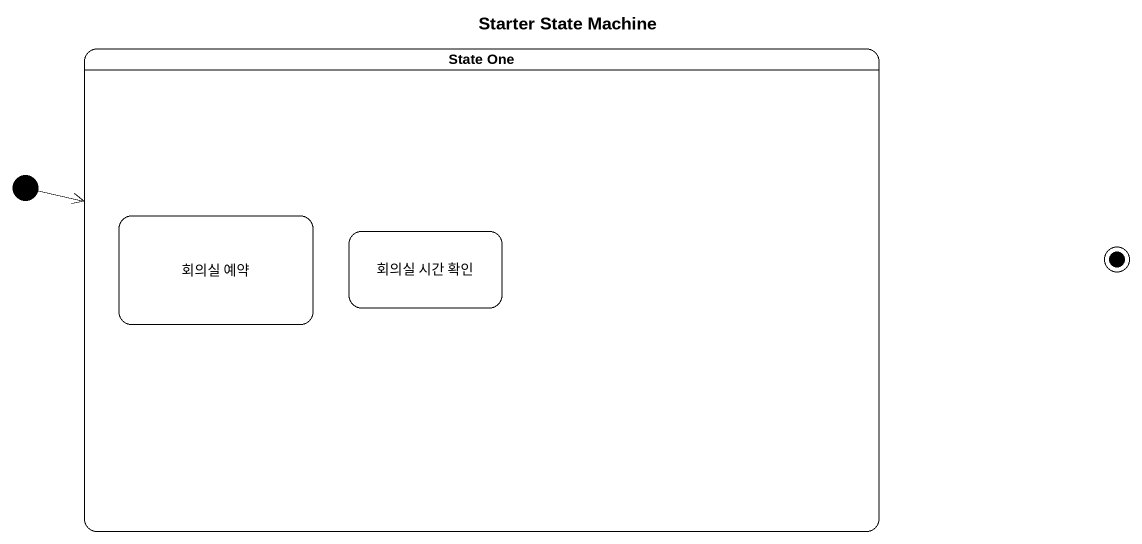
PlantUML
@startuml
title Starter State Machine
hide empty description
state "State One" as State_One {
  state "회의실 예약" as 회의실_예약
  state "회의실 시간 확인" as 회의실_시간_확인
}
state final1 <<end>>
[*] -right-> State_One
@enduml
